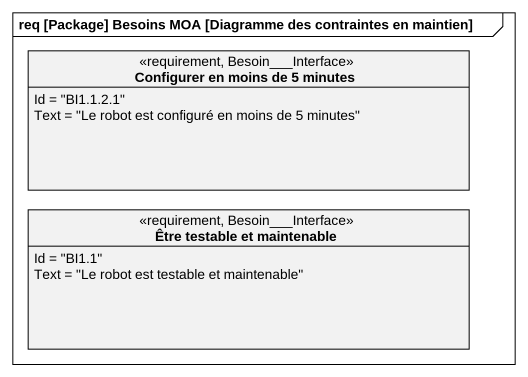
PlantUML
@startuml
mainframe req [Package] Besoins MOA [Diagramme des contraintes en maintien]
hide circle
hide empty members
class "Configurer en moins de 5 minutes" as Configurer_en_moins_de_5 <<requirement, Besoin___Interface>> {
  Id = "BI1.1.2.1"
  Text = "Le robot est configuré en moins de 5 minutes"
}
class "Être testable et maintenable" as Être_testable_et_maintenable <<requirement, Besoin___Interface>> {
  Id = "BI1.1"
  Text = "Le robot est testable et maintenable"
}
@enduml
